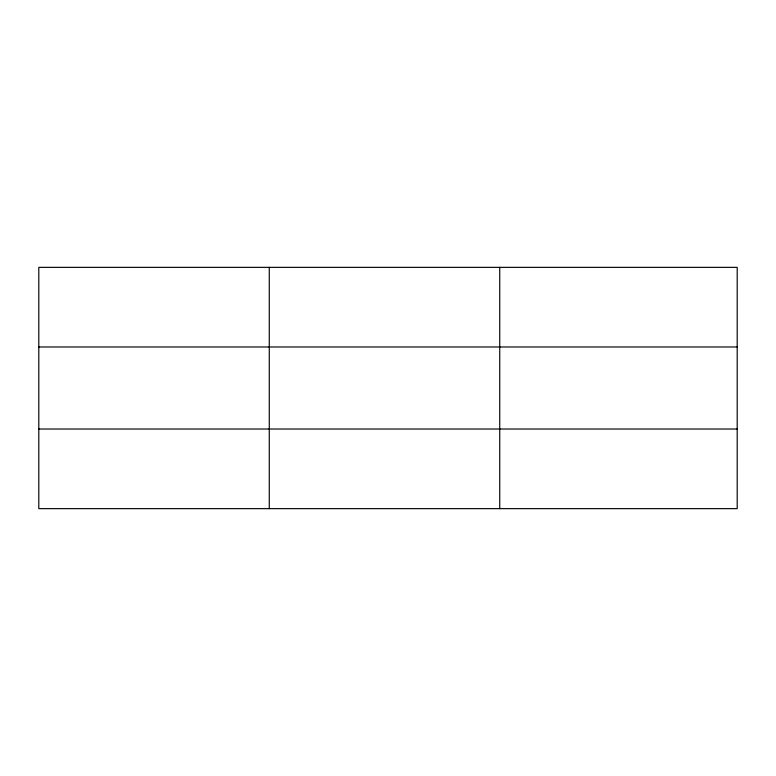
<?xml version="1.0" encoding="UTF-8"?>
<svg xmlns="http://www.w3.org/2000/svg" width="776" height="776" viewBox="0 0 776 776"><rect width="100%" height="100%" fill="white"/><g stroke="black" fill="none" stroke-linecap="round" stroke-linejoin="round"><path stroke-width="1.16" d="M269.272 267.361L269.272 508.639M499.744 267.361L499.744 508.639M737.2 346.979L737.2 267.361L38.8 267.361L38.8 508.639L737.2 508.639L737.2 346.979L38.8 346.979M38.8 429.021L737.2 429.021"/></g></svg>
